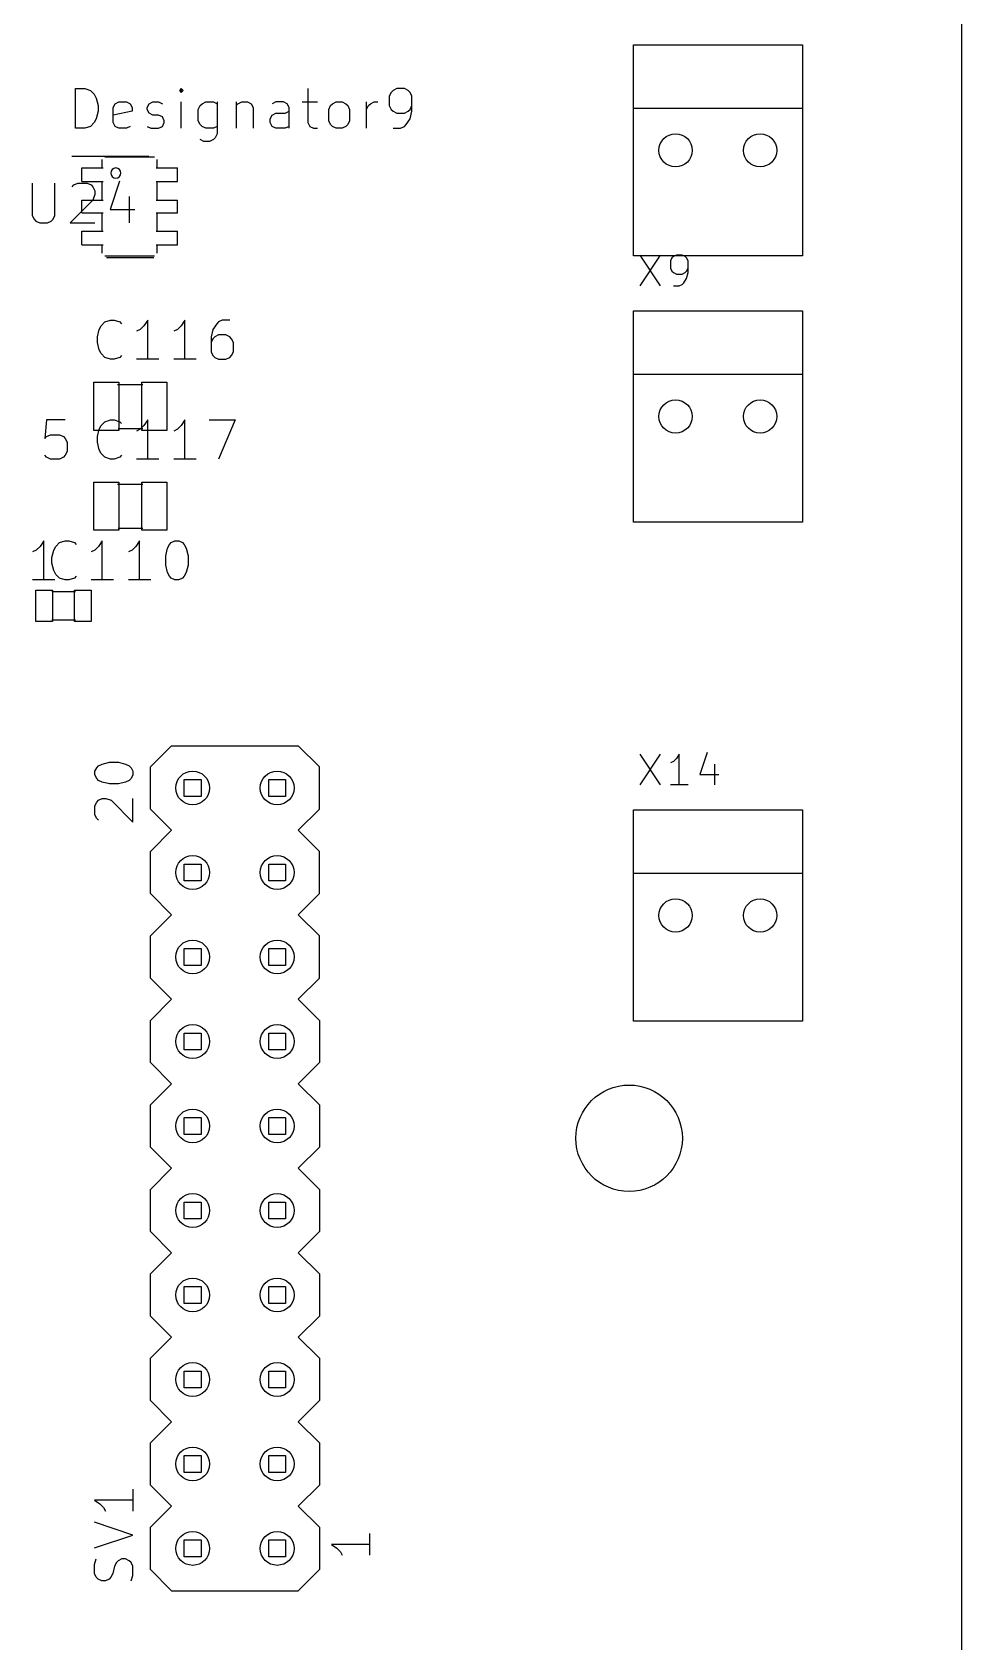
# Model space of a CAD drawing. Header units: millimetres. Extents: x 0 to 280, y 0 to 300.
# Drawn here: x 252.06 to 280, y 104.86 to 153.25 of the extents above; entities that cross this region are included whole.
import ezdxf

# ---------------------------------------------------------------- set-up
doc = ezdxf.new("R2010")
doc.units = ezdxf.units.MM
for name, color, linetype, true_color in [('Edge.Cuts', 254, 'CONTINUOUS', 0xd0d2cd), ('F.Fab', 9, 'CONTINUOUS', 0xafafaf), ('F.Silkscreen', 41, 'CONTINUOUS', 0xf2eda1)]:
    doc.layers.add(name, color=color, linetype=linetype, true_color=true_color)

msp = doc.modelspace()

# ---------------------------------------------------------------- linework, layer by layer
at = {"layer": 'Edge.Cuts', "linetype": 'CONTINUOUS'}
msp.add_line((280, 0), (280, 300), dxfattribs=at)
at = {"layer": 'Edge.Cuts'}
for centre, radius in [((271.397, 149.698), 0.5), ((273.937, 149.698), 0.5), ((271.397, 141.698), 0.5), ((273.937, 141.698), 0.5), ((256.88, 130.53), 0.508), ((259.42, 130.53), 0.508), ((256.88, 127.99), 0.508), ((259.42, 127.99), 0.508), ((271.397, 126.698), 0.5), ((273.937, 126.698), 0.5), ((256.88, 125.45), 0.508), ((259.42, 125.45), 0.508), ((256.88, 122.91), 0.508), ((259.42, 122.91), 0.508), ((270, 120), 1.599999), ((256.88, 120.37), 0.508), ((259.42, 120.37), 0.508), ((256.88, 117.83), 0.508), ((259.42, 117.83), 0.508), ((256.88, 115.29), 0.508), ((259.42, 115.29), 0.508), ((256.88, 112.75), 0.508), ((259.42, 112.75), 0.508), ((256.88, 110.21), 0.508), ((259.42, 110.21), 0.508), ((256.88, 107.67), 0.508), ((259.42, 107.67), 0.508)]:
    msp.add_circle(centre, radius, dxfattribs=at)
at = {"layer": 'F.Fab', "linetype": 'CONTINUOUS'}
for p, q in [((253.5522, 149.1684), (254.1618, 149.1684)), ((253.5522, 148.762), (253.5522, 149.1684)), ((254.1618, 149.1684), (254.1618, 149.4224)), ((254.1618, 149.1684), (254.1872, 149.1684)), ((254.238, 149.4986), (255.7366, 149.4986)), ((255.7874, 149.1684), (255.8128, 149.1684)), ((255.8128, 149.1684), (255.8128, 149.4224)), ((255.8128, 149.1684), (256.4224, 149.1684)), ((256.4224, 148.762), (256.4224, 149.1684)), ((252.055849, 148.713754), (252.055849, 147.743644)), ((252.740633, 147.743644), (252.740633, 148.713754)), ((253.254221, 148.599624), (253.311286, 148.656689)), ((253.311286, 148.656689), (253.425417, 148.713754)), ((253.425417, 148.713754), (253.710744, 148.713754)), ((253.5522, 148.762), (254.1618, 148.762)), ((253.710744, 148.713754), (253.824874, 148.656689)), ((253.824874, 148.656689), (253.88194, 148.599624)), ((253.88194, 148.599624), (253.939005, 148.485493)), ((254.1618, 148.762), (254.1872, 148.762)), ((254.1618, 148.2032), (254.1618, 148.762)), ((254.680855, 148.77082), (254.395528, 147.91484)), ((255.7874, 148.762), (255.8128, 148.762)), ((255.8128, 148.762), (256.4224, 148.762)), ((255.8128, 148.2032), (255.8128, 148.762)), ((253.88194, 148.200166), (253.197156, 147.515382)), ((253.5522, 148.2032), (254.1618, 148.2032)), ((253.5522, 147.8222), (253.5522, 148.2032)), ((253.939005, 148.371362), (253.88194, 148.200166)), ((253.939005, 148.485493), (253.939005, 148.371362)), ((254.1618, 148.2032), (254.1872, 148.2032)), ((254.966181, 148.314297), (254.966181, 147.515382)), ((255.7874, 148.2032), (255.8128, 148.2032)), ((255.8128, 148.2032), (256.4224, 148.2032)), ((256.4224, 147.8222), (256.4224, 148.2032)), ((252.055849, 147.743644), (252.112915, 147.629513)), ((252.112915, 147.629513), (252.16998, 147.572448)), ((252.626503, 147.572448), (252.683568, 147.629513)), ((252.683568, 147.629513), (252.740633, 147.743644)), ((253.5522, 147.8222), (254.1618, 147.8222)), ((254.1618, 147.8222), (254.1872, 147.8222)), ((254.1618, 147.2634), (254.1618, 147.8222)), ((254.395528, 147.91484), (255.137377, 147.91484)), ((255.7874, 147.8222), (255.8128, 147.8222)), ((255.8128, 147.8222), (256.4224, 147.8222)), ((255.8128, 147.2634), (255.8128, 147.8222)), ((252.16998, 147.572448), (252.284111, 147.515382)), ((252.284111, 147.515382), (252.512372, 147.515382)), ((252.512372, 147.515382), (252.626503, 147.572448)), ((253.197156, 147.515382), (253.939005, 147.515382)), ((253.5522, 147.2634), (254.1618, 147.2634)), ((253.5522, 146.857), (253.5522, 147.2634)), ((254.1618, 147.2634), (254.1872, 147.2634)), ((255.7874, 147.2634), (255.8128, 147.2634)), ((255.8128, 147.2634), (256.4224, 147.2634)), ((256.4224, 146.857), (256.4224, 147.2634)), ((253.5522, 146.857), (254.1618, 146.857)), ((254.1618, 146.857), (254.1872, 146.857)), ((254.1618, 146.603), (254.1618, 146.857)), ((255.7874, 146.857), (255.8128, 146.857)), ((255.8128, 146.857), (256.4224, 146.857)), ((255.8128, 146.603), (255.8128, 146.857)), ((254.238, 146.5268), (255.7366, 146.5268)), ((253.9078, 141.2761), (253.9078, 142.7262)), ((253.9078, 142.7262), (254.6579, 142.7262)), ((254.619, 142.66), (255.381, 142.66)), ((254.6579, 142.7262), (254.6579, 141.2761)), ((255.3556, 141.2761), (255.3556, 142.7262)), ((255.3556, 142.7262), (256.1057, 142.7262)), ((256.1057, 142.7262), (256.1057, 141.2761)), ((254.644, 141.34), (255.381, 141.34)), ((254.6579, 141.2761), (253.9078, 141.2761)), ((256.1057, 141.2761), (255.3556, 141.2761)), ((253.9078, 138.2761), (253.9078, 139.7262)), ((253.9078, 139.7262), (254.6579, 139.7262)), ((254.619, 139.66), (255.381, 139.66)), ((254.6579, 139.7262), (254.6579, 138.2761)), ((255.3556, 138.2761), (255.3556, 139.7262)), ((255.3556, 139.7262), (256.1057, 139.7262)), ((256.1057, 139.7262), (256.1057, 138.2761)), ((254.6579, 138.2761), (253.9078, 138.2761)), ((254.644, 138.34), (255.381, 138.34)), ((256.1057, 138.2761), (255.3556, 138.2761)), ((252.1618, 135.5301), (252.1618, 136.4801)), ((252.1618, 136.4801), (252.6619, 136.4801)), ((252.6619, 136.4801), (252.6619, 135.5301)), ((253.3302, 135.5301), (253.3302, 136.4801)), ((253.3302, 136.4801), (253.8303, 136.4801)), ((253.8303, 136.4801), (253.8303, 135.5301)), ((252.644, 136.432), (253.356, 136.432)), ((252.6619, 135.5301), (252.1618, 135.5301)), ((252.644, 135.581), (253.356, 135.581)), ((253.8303, 135.5301), (253.3302, 135.5301)), ((256.626, 130.276), (256.626, 130.784)), ((256.626, 130.784), (257.134, 130.784)), ((257.134, 130.784), (257.134, 130.276)), ((259.166, 130.276), (259.166, 130.784)), ((259.166, 130.784), (259.674, 130.784)), ((259.674, 130.784), (259.674, 130.276)), ((257.134, 130.276), (256.626, 130.276)), ((259.674, 130.276), (259.166, 130.276)), ((256.626, 127.736), (256.626, 128.244)), ((256.626, 128.244), (257.134, 128.244)), ((257.134, 128.244), (257.134, 127.736)), ((259.166, 127.736), (259.166, 128.244)), ((259.166, 128.244), (259.674, 128.244)), ((259.674, 128.244), (259.674, 127.736)), ((257.134, 127.736), (256.626, 127.736)), ((259.674, 127.736), (259.166, 127.736)), ((256.626, 125.196), (256.626, 125.704)), ((256.626, 125.704), (257.134, 125.704)), ((257.134, 125.704), (257.134, 125.196)), ((259.166, 125.196), (259.166, 125.704)), ((259.166, 125.704), (259.674, 125.704)), ((259.674, 125.704), (259.674, 125.196)), ((257.134, 125.196), (256.626, 125.196)), ((259.674, 125.196), (259.166, 125.196)), ((256.626, 122.656), (256.626, 123.164)), ((256.626, 123.164), (257.134, 123.164)), ((257.134, 123.164), (257.134, 122.656)), ((259.166, 122.656), (259.166, 123.164)), ((259.166, 123.164), (259.674, 123.164)), ((259.674, 123.164), (259.674, 122.656)), ((257.134, 122.656), (256.626, 122.656)), ((259.674, 122.656), (259.166, 122.656)), ((256.626, 120.116), (256.626, 120.624)), ((256.626, 120.624), (257.134, 120.624)), ((257.134, 120.624), (257.134, 120.116)), ((259.166, 120.116), (259.166, 120.624)), ((259.166, 120.624), (259.674, 120.624)), ((259.674, 120.624), (259.674, 120.116)), ((257.134, 120.116), (256.626, 120.116)), ((259.674, 120.116), (259.166, 120.116)), ((256.626, 117.576), (256.626, 118.084)), ((256.626, 118.084), (257.134, 118.084)), ((257.134, 118.084), (257.134, 117.576)), ((259.166, 117.576), (259.166, 118.084)), ((259.166, 118.084), (259.674, 118.084)), ((259.674, 118.084), (259.674, 117.576)), ((257.134, 117.576), (256.626, 117.576)), ((259.674, 117.576), (259.166, 117.576)), ((256.626, 115.036), (256.626, 115.544)), ((256.626, 115.544), (257.134, 115.544)), ((257.134, 115.544), (257.134, 115.036)), ((259.166, 115.036), (259.166, 115.544)), ((259.166, 115.544), (259.674, 115.544)), ((259.674, 115.544), (259.674, 115.036)), ((257.134, 115.036), (256.626, 115.036)), ((259.674, 115.036), (259.166, 115.036)), ((256.626, 112.496), (256.626, 113.004)), ((256.626, 113.004), (257.134, 113.004)), ((257.134, 113.004), (257.134, 112.496)), ((259.166, 112.496), (259.166, 113.004)), ((259.166, 113.004), (259.674, 113.004)), ((259.674, 113.004), (259.674, 112.496)), ((257.134, 112.496), (256.626, 112.496)), ((259.674, 112.496), (259.166, 112.496)), ((256.626, 109.956), (256.626, 110.464)), ((256.626, 110.464), (257.134, 110.464)), ((257.134, 110.464), (257.134, 109.956)), ((259.166, 109.956), (259.166, 110.464)), ((259.166, 110.464), (259.674, 110.464)), ((259.674, 110.464), (259.674, 109.956)), ((257.134, 109.956), (256.626, 109.956)), ((259.674, 109.956), (259.166, 109.956)), ((256.626, 107.416), (256.626, 107.924)), ((256.626, 107.924), (257.134, 107.924)), ((257.134, 107.924), (257.134, 107.416)), ((259.166, 107.416), (259.166, 107.924)), ((259.166, 107.924), (259.674, 107.924)), ((259.674, 107.924), (259.674, 107.416)), ((257.134, 107.416), (256.626, 107.416)), ((259.674, 107.416), (259.166, 107.416))]:
    msp.add_line(p, q, dxfattribs=at)
at = {"layer": 'F.Fab'}
for centre, radius in [((271.397, 149.698), 0.5), ((273.937, 149.698), 0.5), ((271.397, 141.698), 0.5), ((273.937, 141.698), 0.5), ((256.88, 130.53), 0.508), ((259.42, 130.53), 0.508), ((256.88, 127.99), 0.508), ((259.42, 127.99), 0.508), ((271.397, 126.698), 0.5), ((273.937, 126.698), 0.5), ((256.88, 125.45), 0.508), ((259.42, 125.45), 0.508), ((256.88, 122.91), 0.508), ((259.42, 122.91), 0.508), ((270, 120), 1.599999), ((256.88, 120.37), 0.508), ((259.42, 120.37), 0.508), ((256.88, 117.83), 0.508), ((259.42, 117.83), 0.508), ((256.88, 115.29), 0.508), ((259.42, 115.29), 0.508), ((256.88, 112.75), 0.508), ((259.42, 112.75), 0.508), ((256.88, 110.21), 0.508), ((259.42, 110.21), 0.508), ((256.88, 107.67), 0.508), ((259.42, 107.67), 0.508)]:
    msp.add_circle(centre, radius, dxfattribs=at)
for start, end in [(0, 180), (-180, 0)]:
    msp.add_arc((254.5682, 149.016), 0.1524, start, end, dxfattribs=at)
at = {"layer": 'F.Silkscreen', "linetype": 'CONTINUOUS'}
for p, q in [((270.127, 152.873), (275.207, 152.873)), ((270.127, 150.968), (270.127, 152.873)), ((275.207, 152.873), (275.207, 150.968)), ((253.353169, 150.359861), (253.353169, 151.553661)), ((253.353169, 151.553661), (253.637407, 151.553661)), ((253.637407, 151.553661), (253.80795, 151.496813)), ((253.80795, 151.496813), (253.921645, 151.383118)), ((256.536636, 151.553661), (256.479788, 151.496813)), ((256.479788, 151.496813), (256.536636, 151.439966)), ((256.593483, 151.496813), (256.536636, 151.553661)), ((256.536636, 151.553661), (256.536636, 151.439966)), ((256.536636, 151.439966), (256.593483, 151.496813)), ((260.345427, 151.553661), (260.345427, 150.530404)), ((262.903569, 151.496813), (262.846722, 151.439966)), ((263.017264, 151.553661), (262.903569, 151.496813)), ((263.244655, 151.553661), (263.017264, 151.553661)), ((263.35835, 151.496813), (263.244655, 151.553661)), ((263.415198, 151.439966), (263.35835, 151.496813)), ((253.921645, 151.383118), (253.978492, 151.269423)), ((253.978492, 151.269423), (254.03534, 151.042032)), ((254.03534, 151.042032), (254.03534, 150.871489)), ((254.490121, 150.985185), (254.546969, 151.09888)), ((254.490121, 150.530404), (254.490121, 150.985185)), ((254.546969, 151.09888), (254.660664, 151.155728)), ((254.660664, 151.155728), (254.888054, 151.155728)), ((254.888054, 151.155728), (255.00175, 151.09888)), ((255.00175, 151.09888), (255.058597, 150.985185)), ((255.058597, 150.985185), (255.058597, 150.871489)), ((255.513378, 150.985185), (255.570226, 151.09888)), ((255.513378, 150.928337), (255.513378, 150.985185)), ((255.570226, 151.09888), (255.683921, 151.155728)), ((255.683921, 151.155728), (255.854464, 151.155728)), ((255.854464, 151.155728), (255.968159, 151.09888)), ((256.536636, 150.359861), (256.536636, 151.155728)), ((257.048264, 150.928337), (257.105112, 151.042032)), ((257.105112, 151.042032), (257.161959, 151.09888)), ((257.161959, 151.09888), (257.275654, 151.155728)), ((257.275654, 151.155728), (257.503045, 151.155728)), ((257.503045, 151.155728), (257.61674, 151.09888)), ((257.61674, 151.155728), (257.61674, 150.189318)), ((258.185217, 151.155728), (258.185217, 150.359861)), ((258.185217, 151.042032), (258.242064, 151.09888)), ((258.242064, 151.09888), (258.355759, 151.155728)), ((258.355759, 151.155728), (258.526302, 151.155728)), ((258.526302, 151.155728), (258.639998, 151.09888)), ((258.639998, 151.09888), (258.696845, 150.985185)), ((258.696845, 150.985185), (258.696845, 150.359861)), ((259.379017, 151.155728), (259.265322, 151.09888)), ((259.606407, 151.155728), (259.379017, 151.155728)), ((259.720103, 151.09888), (259.606407, 151.155728)), ((259.77695, 150.985185), (259.720103, 151.09888)), ((259.77695, 150.359861), (259.77695, 150.985185)), ((260.174884, 151.155728), (260.629665, 151.155728)), ((260.97075, 150.928337), (261.027598, 151.042032)), ((261.027598, 151.042032), (261.084445, 151.09888)), ((261.084445, 151.09888), (261.19814, 151.155728)), ((261.19814, 151.155728), (261.368683, 151.155728)), ((261.368683, 151.155728), (261.482379, 151.09888)), ((261.482379, 151.09888), (261.539226, 151.042032)), ((261.539226, 151.042032), (261.596074, 150.928337)), ((262.107703, 150.359861), (262.107703, 151.155728)), ((262.107703, 150.928337), (262.16455, 151.042032)), ((262.16455, 151.042032), (262.221398, 151.09888)), ((262.221398, 151.09888), (262.335093, 151.155728)), ((262.335093, 151.155728), (262.448788, 151.155728)), ((262.846722, 151.439966), (262.789874, 151.32627)), ((262.789874, 151.32627), (262.789874, 151.042032)), ((262.789874, 151.042032), (262.846722, 150.928337)), ((263.472045, 151.32627), (263.415198, 151.439966)), ((263.415198, 150.928337), (263.472045, 151.042032)), ((263.472045, 150.871489), (263.472045, 151.32627)), ((270.127, 150.968), (275.207, 150.968)), ((270.127, 146.523), (270.127, 150.968)), ((275.207, 150.968), (275.207, 146.523)), ((253.921645, 150.530404), (253.80795, 150.416709)), ((253.978492, 150.644099), (253.921645, 150.530404)), ((254.03534, 150.871489), (253.978492, 150.644099)), ((255.058597, 150.871489), (254.490121, 150.757794)), ((254.546969, 150.416709), (254.490121, 150.530404)), ((255.570226, 150.814642), (255.513378, 150.928337)), ((255.683921, 150.757794), (255.570226, 150.814642)), ((255.854464, 150.757794), (255.683921, 150.757794)), ((255.968159, 150.700947), (255.854464, 150.757794)), ((256.025007, 150.587251), (255.968159, 150.700947)), ((255.968159, 150.416709), (256.025007, 150.530404)), ((256.025007, 150.530404), (256.025007, 150.587251)), ((257.048264, 150.587251), (257.048264, 150.928337)), ((257.105112, 150.473556), (257.048264, 150.587251)), ((259.208474, 150.644099), (259.265322, 150.757794)), ((259.208474, 150.530404), (259.208474, 150.644099)), ((259.265322, 150.416709), (259.208474, 150.530404)), ((259.265322, 150.757794), (259.379017, 150.814642)), ((259.379017, 150.814642), (259.663255, 150.814642)), ((259.663255, 150.814642), (259.77695, 150.871489)), ((260.345427, 150.530404), (260.402274, 150.416709)), ((260.97075, 150.587251), (260.97075, 150.928337)), ((261.027598, 150.473556), (260.97075, 150.587251)), ((261.596074, 150.587251), (261.539226, 150.473556)), ((261.596074, 150.928337), (261.596074, 150.587251)), ((262.846722, 150.928337), (262.903569, 150.871489)), ((262.903569, 150.871489), (263.017264, 150.814642)), ((263.017264, 150.814642), (263.244655, 150.814642)), ((263.244655, 150.814642), (263.35835, 150.871489)), ((263.301503, 150.473556), (263.415198, 150.644099)), ((263.35835, 150.871489), (263.415198, 150.928337)), ((263.415198, 150.644099), (263.472045, 150.871489)), ((253.637407, 150.359861), (253.353169, 150.359861)), ((253.80795, 150.416709), (253.637407, 150.359861)), ((254.660664, 150.359861), (254.546969, 150.416709)), ((254.888054, 150.359861), (254.660664, 150.359861)), ((255.00175, 150.416709), (254.888054, 150.359861)), ((255.513378, 150.416709), (255.627073, 150.359861)), ((255.627073, 150.359861), (255.854464, 150.359861)), ((255.854464, 150.359861), (255.968159, 150.416709)), ((257.161959, 150.416709), (257.105112, 150.473556)), ((257.218807, 149.961928), (257.105112, 150.018775)), ((257.275654, 150.359861), (257.161959, 150.416709)), ((257.503045, 150.359861), (257.275654, 150.359861)), ((257.503045, 150.018775), (257.38935, 149.961928)), ((257.61674, 150.416709), (257.503045, 150.359861)), ((257.559893, 150.075623), (257.503045, 150.018775)), ((257.61674, 150.189318), (257.559893, 150.075623)), ((259.379017, 150.359861), (259.265322, 150.416709)), ((259.663255, 150.359861), (259.379017, 150.359861)), ((259.77695, 150.416709), (259.663255, 150.359861)), ((260.402274, 150.416709), (260.515969, 150.359861)), ((260.515969, 150.359861), (260.629665, 150.359861)), ((261.084445, 150.416709), (261.027598, 150.473556)), ((261.19814, 150.359861), (261.084445, 150.416709)), ((261.368683, 150.359861), (261.19814, 150.359861)), ((261.482379, 150.416709), (261.368683, 150.359861)), ((261.539226, 150.473556), (261.482379, 150.416709)), ((262.903569, 150.359861), (263.13096, 150.359861)), ((263.13096, 150.359861), (263.244655, 150.416709)), ((263.244655, 150.416709), (263.301503, 150.473556)), ((253.2474, 149.524), (255.5588, 149.524)), ((257.38935, 149.961928), (257.218807, 149.961928)), ((254.2888, 146.476), (255.7112, 146.476)), ((275.207, 146.523), (270.127, 146.523)), ((270.319237, 146.550463), (270.93561, 145.625903)), ((270.93561, 146.550463), (270.319237, 145.625903)), ((271.287823, 146.46241), (271.243796, 146.374356)), ((271.243796, 146.374356), (271.243796, 146.154223)), ((271.243796, 146.154223), (271.287823, 146.06617)), ((271.33185, 146.506436), (271.287823, 146.46241)), ((271.419903, 146.550463), (271.33185, 146.506436)), ((271.59601, 146.550463), (271.419903, 146.550463)), ((271.684063, 146.506436), (271.59601, 146.550463)), ((271.72809, 146.46241), (271.684063, 146.506436)), ((271.772116, 146.374356), (271.72809, 146.46241)), ((271.72809, 146.06617), (271.772116, 146.154223)), ((271.772116, 146.022143), (271.772116, 146.374356)), ((271.287823, 146.06617), (271.33185, 146.022143)), ((271.33185, 146.022143), (271.419903, 145.978116)), ((271.419903, 145.978116), (271.59601, 145.978116)), ((271.507956, 145.625903), (271.59601, 145.66993)), ((271.59601, 145.978116), (271.684063, 146.022143)), ((271.59601, 145.66993), (271.640036, 145.713956)), ((271.640036, 145.713956), (271.72809, 145.846036)), ((271.684063, 146.022143), (271.72809, 146.06617)), ((271.72809, 145.846036), (271.772116, 146.022143)), ((271.33185, 145.625903), (271.507956, 145.625903)), ((270.127, 144.873), (275.207, 144.873)), ((270.127, 142.968), (270.127, 144.873)), ((275.207, 144.873), (275.207, 142.968)), ((254.015594, 144.091146), (254.071619, 144.315247)), ((254.071619, 144.315247), (254.127644, 144.427297)), ((254.127644, 144.427297), (254.239695, 144.539347)), ((254.239695, 144.539347), (254.40777, 144.595372)), ((254.40777, 144.595372), (254.51982, 144.595372)), ((254.51982, 144.595372), (254.687896, 144.539347)), ((254.687896, 144.539347), (254.743921, 144.483322)), ((255.304172, 144.315247), (255.192122, 144.259222)), ((255.416223, 144.427297), (255.304172, 144.315247)), ((255.528273, 144.595372), (255.416223, 144.427297)), ((255.528273, 143.418844), (255.528273, 144.595372)), ((256.424675, 144.315247), (256.312625, 144.259222)), ((256.536726, 144.427297), (256.424675, 144.315247)), ((256.648776, 144.595372), (256.536726, 144.427297)), ((256.648776, 143.418844), (256.648776, 144.595372)), ((257.489153, 144.315247), (257.433128, 144.091146)), ((257.601204, 144.483322), (257.489153, 144.315247)), ((257.657229, 144.539347), (257.601204, 144.483322)), ((257.769279, 144.595372), (257.657229, 144.539347)), ((257.99338, 144.595372), (257.769279, 144.595372)), ((254.015594, 143.923071), (254.015594, 144.091146)), ((254.071619, 143.69897), (254.015594, 143.923071)), ((257.433128, 144.091146), (257.433128, 143.642945)), ((257.489153, 144.035121), (257.433128, 143.923071)), ((257.545178, 144.091146), (257.489153, 144.035121)), ((257.657229, 144.147171), (257.545178, 144.091146)), ((257.881329, 144.147171), (257.657229, 144.147171)), ((257.99338, 144.091146), (257.881329, 144.147171)), ((258.049405, 144.035121), (257.99338, 144.091146)), ((258.10543, 143.923071), (258.049405, 144.035121)), ((258.10543, 143.642945), (258.10543, 143.923071)), ((254.127644, 143.58692), (254.071619, 143.69897)), ((254.239695, 143.47487), (254.127644, 143.58692)), ((254.40777, 143.418844), (254.239695, 143.47487)), ((254.51982, 143.418844), (254.40777, 143.418844)), ((254.687896, 143.47487), (254.51982, 143.418844)), ((254.743921, 143.530895), (254.687896, 143.47487)), ((255.864424, 143.418844), (255.192122, 143.418844)), ((256.984927, 143.418844), (256.312625, 143.418844)), ((257.433128, 143.642945), (257.489153, 143.530895)), ((257.489153, 143.530895), (257.545178, 143.47487)), ((257.545178, 143.47487), (257.657229, 143.418844)), ((257.657229, 143.418844), (257.881329, 143.418844)), ((257.881329, 143.418844), (257.99338, 143.47487)), ((257.99338, 143.47487), (258.049405, 143.530895)), ((258.049405, 143.530895), (258.10543, 143.642945)), ((270.127, 142.968), (275.207, 142.968)), ((270.127, 138.523), (270.127, 142.968)), ((275.207, 142.968), (275.207, 138.523)), ((252.489153, 141.595372), (252.433128, 141.035121)), ((253.049405, 141.595372), (252.489153, 141.595372)), ((254.015594, 141.091146), (254.071619, 141.315247)), ((254.071619, 141.315247), (254.127644, 141.427297)), ((254.127644, 141.427297), (254.239695, 141.539347)), ((254.239695, 141.539347), (254.40777, 141.595372)), ((254.40777, 141.595372), (254.51982, 141.595372)), ((254.51982, 141.595372), (254.687896, 141.539347)), ((254.687896, 141.539347), (254.743921, 141.483322)), ((255.304172, 141.315247), (255.192122, 141.259222)), ((255.416223, 141.427297), (255.304172, 141.315247)), ((255.528273, 141.595372), (255.416223, 141.427297)), ((255.528273, 140.418844), (255.528273, 141.595372)), ((256.424675, 141.315247), (256.312625, 141.259222)), ((256.536726, 141.427297), (256.424675, 141.315247)), ((256.648776, 141.595372), (256.536726, 141.427297)), ((256.648776, 140.418844), (256.648776, 141.595372)), ((257.377103, 141.595372), (258.161455, 141.595372)), ((258.161455, 141.595372), (257.657229, 140.418844)), ((252.433128, 141.035121), (252.489153, 141.091146)), ((252.489153, 141.091146), (252.601204, 141.147171)), ((252.601204, 141.147171), (252.881329, 141.147171)), ((252.881329, 141.147171), (252.99338, 141.091146)), ((252.99338, 141.091146), (253.049405, 141.035121)), ((253.049405, 141.035121), (253.10543, 140.923071)), ((253.10543, 140.923071), (253.10543, 140.642945)), ((254.015594, 140.923071), (254.015594, 141.091146)), ((254.071619, 140.69897), (254.015594, 140.923071)), ((252.489153, 140.47487), (252.433128, 140.530895)), ((252.601204, 140.418844), (252.489153, 140.47487)), ((252.881329, 140.418844), (252.601204, 140.418844)), ((252.99338, 140.47487), (252.881329, 140.418844)), ((253.049405, 140.530895), (252.99338, 140.47487)), ((253.10543, 140.642945), (253.049405, 140.530895)), ((254.127644, 140.58692), (254.071619, 140.69897)), ((254.239695, 140.47487), (254.127644, 140.58692)), ((254.40777, 140.418844), (254.239695, 140.47487)), ((254.51982, 140.418844), (254.40777, 140.418844)), ((254.687896, 140.47487), (254.51982, 140.418844)), ((254.743921, 140.530895), (254.687896, 140.47487)), ((255.864424, 140.418844), (255.192122, 140.418844)), ((256.984927, 140.418844), (256.312625, 140.418844)), ((275.207, 138.523), (270.127, 138.523)), ((252.404279, 137.960372), (252.292229, 137.792297)), ((252.404279, 136.783844), (252.404279, 137.960372)), ((252.762644, 137.792297), (252.874695, 137.904347)), ((252.874695, 137.904347), (253.04277, 137.960372)), ((253.04277, 137.960372), (253.15482, 137.960372)), ((253.15482, 137.960372), (253.322896, 137.904347)), ((253.322896, 137.904347), (253.378921, 137.848322)), ((254.163273, 137.960372), (254.051223, 137.792297)), ((254.163273, 136.783844), (254.163273, 137.960372)), ((255.283776, 137.960372), (255.171726, 137.792297)), ((255.283776, 136.783844), (255.283776, 137.960372)), ((256.180178, 137.848322), (256.236204, 137.904347)), ((256.236204, 137.904347), (256.348254, 137.960372)), ((256.348254, 137.960372), (256.460304, 137.960372)), ((256.460304, 137.960372), (256.572354, 137.904347)), ((256.572354, 137.904347), (256.62838, 137.848322)), ((252.180178, 137.680247), (252.068128, 137.624222)), ((252.292229, 137.792297), (252.180178, 137.680247)), ((252.650594, 137.456146), (252.706619, 137.680247)), ((252.650594, 137.288071), (252.650594, 137.456146)), ((252.706619, 137.680247), (252.762644, 137.792297)), ((253.939172, 137.680247), (253.827122, 137.624222)), ((254.051223, 137.792297), (253.939172, 137.680247)), ((255.059675, 137.680247), (254.947625, 137.624222)), ((255.171726, 137.792297), (255.059675, 137.680247)), ((256.068128, 137.512171), (256.124153, 137.736272)), ((256.068128, 137.232046), (256.068128, 137.512171)), ((256.124153, 137.736272), (256.180178, 137.848322)), ((256.62838, 137.848322), (256.684405, 137.736272)), ((256.684405, 137.736272), (256.74043, 137.512171)), ((256.74043, 137.512171), (256.74043, 137.232046)), ((252.706619, 137.06397), (252.650594, 137.288071)), ((252.762644, 136.95192), (252.706619, 137.06397)), ((252.874695, 136.83987), (252.762644, 136.95192)), ((256.124153, 137.007945), (256.068128, 137.232046)), ((256.180178, 136.895895), (256.124153, 137.007945)), ((256.684405, 137.007945), (256.62838, 136.895895)), ((256.74043, 137.232046), (256.684405, 137.007945)), ((252.74043, 136.783844), (252.068128, 136.783844)), ((253.04277, 136.783844), (252.874695, 136.83987)), ((253.15482, 136.783844), (253.04277, 136.783844)), ((253.322896, 136.83987), (253.15482, 136.783844)), ((253.378921, 136.895895), (253.322896, 136.83987)), ((254.499424, 136.783844), (253.827122, 136.783844)), ((255.619927, 136.783844), (254.947625, 136.783844)), ((256.236204, 136.83987), (256.180178, 136.895895)), ((256.348254, 136.783844), (256.236204, 136.83987)), ((256.460304, 136.783844), (256.348254, 136.783844)), ((256.572354, 136.83987), (256.460304, 136.783844)), ((256.62838, 136.895895), (256.572354, 136.83987)), ((255.61, 131.165), (256.245, 131.8)), ((256.245, 131.8), (260.055, 131.8)), ((260.055, 131.8), (260.69, 131.165)), ((253.939514, 131.030837), (253.993943, 131.139694)), ((253.993943, 131.139694), (254.048371, 131.194123)), ((254.048371, 131.194123), (254.157228, 131.248551)), ((254.157228, 131.248551), (254.374943, 131.30298)), ((254.374943, 131.30298), (254.647086, 131.30298)), ((254.647086, 131.30298), (254.8648, 131.248551)), ((254.8648, 131.248551), (254.973657, 131.194123)), ((254.973657, 131.194123), (255.028086, 131.139694)), ((255.028086, 131.139694), (255.082514, 131.030837)), ((255.61, 129.895), (255.61, 131.165)), ((260.69, 129.895), (260.69, 131.165)), ((270.319237, 131.550463), (270.93561, 130.625903)), ((270.93561, 131.550463), (270.319237, 130.625903)), ((271.33185, 131.33033), (271.243796, 131.286303)), ((271.419903, 131.418383), (271.33185, 131.33033)), ((271.507956, 131.550463), (271.419903, 131.418383)), ((271.507956, 130.625903), (271.507956, 131.550463)), ((272.344463, 131.59449), (272.124329, 130.93409)), ((272.564596, 131.242276), (272.564596, 130.625903)), ((253.939514, 130.92198), (253.939514, 131.030837)), ((253.993943, 130.813123), (253.939514, 130.92198)), ((254.048371, 130.758694), (253.993943, 130.813123)), ((254.157228, 130.704265), (254.048371, 130.758694)), ((254.374943, 130.649837), (254.157228, 130.704265)), ((254.647086, 130.649837), (254.374943, 130.649837)), ((254.8648, 130.704265), (254.647086, 130.649837)), ((254.973657, 130.758694), (254.8648, 130.704265)), ((255.028086, 130.813123), (254.973657, 130.758694)), ((255.082514, 130.92198), (255.028086, 130.813123)), ((255.082514, 131.030837), (255.082514, 130.92198)), ((272.124329, 130.93409), (272.696676, 130.93409)), ((253.993943, 130.105552), (254.048371, 130.15998)), ((254.048371, 130.15998), (254.157228, 130.214409)), ((254.157228, 130.214409), (254.266086, 130.214409)), ((254.266086, 130.214409), (254.429371, 130.15998)), ((254.429371, 130.15998), (255.082514, 129.506837)), ((255.082514, 129.506837), (255.082514, 130.214409)), ((271.772116, 130.625903), (271.243796, 130.625903)), ((253.939514, 129.996694), (253.993943, 130.105552)), ((253.939514, 129.724552), (253.939514, 129.996694)), ((253.993943, 129.615694), (253.939514, 129.724552)), ((256.245, 129.26), (255.61, 129.895)), ((260.055, 129.26), (260.69, 129.895)), ((270.127, 129.873), (275.207, 129.873)), ((270.127, 127.968), (270.127, 129.873)), ((275.207, 129.873), (275.207, 127.968)), ((254.048371, 129.561266), (253.993943, 129.615694)), ((256.245, 129.26), (255.61, 128.625)), ((260.055, 129.26), (260.69, 128.625)), ((255.61, 127.355), (255.61, 128.625)), ((260.69, 127.355), (260.69, 128.625)), ((270.127, 127.968), (275.207, 127.968)), ((270.127, 123.523), (270.127, 127.968)), ((275.207, 127.968), (275.207, 123.523)), ((256.245, 126.72), (255.61, 127.355)), ((260.055, 126.72), (260.69, 127.355)), ((256.245, 126.72), (255.61, 126.085)), ((260.055, 126.72), (260.69, 126.085)), ((255.61, 124.815), (255.61, 126.085)), ((260.69, 124.815), (260.69, 126.085)), ((256.245, 124.18), (255.61, 124.815)), ((260.69, 124.815), (260.055, 124.18)), ((255.61, 123.545), (256.245, 124.18)), ((260.055, 124.18), (260.69, 123.545)), ((255.61, 122.275), (255.61, 123.545)), ((260.69, 123.545), (260.69, 122.275)), ((275.207, 123.523), (270.127, 123.523)), ((255.61, 122.275), (256.245, 121.64)), ((260.055, 121.64), (260.69, 122.275)), ((255.61, 121.005), (256.245, 121.64)), ((260.055, 121.64), (260.69, 121.005)), ((255.61, 119.735), (255.61, 121.005)), ((260.69, 121.005), (260.69, 119.735)), ((256.245, 119.1), (255.61, 119.735)), ((260.69, 119.735), (260.055, 119.1)), ((255.61, 118.465), (256.245, 119.1)), ((260.055, 119.1), (260.69, 118.465)), ((255.61, 117.195), (255.61, 118.465)), ((260.69, 118.465), (260.69, 117.195)), ((256.245, 116.56), (255.61, 117.195)), ((260.69, 117.195), (260.055, 116.56)), ((255.61, 115.925), (256.245, 116.56)), ((260.055, 116.56), (260.69, 115.925)), ((255.61, 114.655), (255.61, 115.925)), ((260.69, 115.925), (260.69, 114.655)), ((255.61, 114.655), (256.245, 114.02)), ((260.055, 114.02), (260.69, 114.655)), ((255.61, 113.385), (256.245, 114.02)), ((260.055, 114.02), (260.69, 113.385)), ((255.61, 112.115), (255.61, 113.385)), ((260.69, 113.385), (260.69, 112.115)), ((256.245, 111.48), (255.61, 112.115)), ((260.69, 112.115), (260.055, 111.48)), ((255.61, 110.845), (256.245, 111.48)), ((260.055, 111.48), (260.69, 110.845)), ((255.61, 109.575), (255.61, 110.845)), ((260.69, 110.845), (260.69, 109.575)), ((255.08162, 109.446997), (255.08162, 108.786597)), ((256.245, 108.94), (255.61, 109.575)), ((260.69, 109.575), (260.055, 108.94)), ((255.08162, 109.116797), (253.92592, 109.116797)), ((253.92592, 109.116797), (254.09102, 109.00673)), ((254.09102, 109.00673), (254.201087, 108.896664)), ((254.201087, 108.896664), (254.25612, 108.786597)), ((255.61, 108.305), (256.245, 108.94)), ((260.055, 108.94), (260.69, 108.305)), ((255.08162, 108.071164), (253.92592, 108.456397)), ((253.92592, 107.68593), (255.08162, 108.071164)), ((255.61, 107.035), (255.61, 108.305)), ((260.69, 108.305), (260.69, 107.035)), ((262.194514, 108.116409), (262.194514, 107.463266)), ((262.194514, 107.789837), (261.051514, 107.789837)), ((261.051514, 107.789837), (261.2148, 107.68098)), ((261.2148, 107.68098), (261.323657, 107.572123)), ((261.323657, 107.572123), (261.378086, 107.463266)), ((253.92592, 107.19063), (253.980953, 107.35573)), ((253.92592, 106.915463), (253.92592, 107.19063)), ((254.531287, 107.135597), (254.476253, 106.915463)), ((254.58632, 107.245663), (254.531287, 107.135597)), ((254.641353, 107.300697), (254.58632, 107.245663)), ((254.75142, 107.35573), (254.641353, 107.300697)), ((254.861487, 107.35573), (254.75142, 107.35573)), ((254.971553, 107.300697), (254.861487, 107.35573)), ((255.026587, 107.245663), (254.971553, 107.300697)), ((255.08162, 107.135597), (255.026587, 107.245663)), ((255.08162, 106.86043), (255.08162, 107.135597)), ((255.61, 107.035), (256.245, 106.4)), ((260.055, 106.4), (260.69, 107.035)), ((253.980953, 106.805397), (253.92592, 106.915463)), ((254.035987, 106.750363), (253.980953, 106.805397)), ((254.146053, 106.69533), (254.035987, 106.750363)), ((254.25612, 106.69533), (254.146053, 106.69533)), ((254.366187, 106.750363), (254.25612, 106.69533)), ((254.42122, 106.805397), (254.366187, 106.750363)), ((254.476253, 106.915463), (254.42122, 106.805397)), ((255.026587, 106.69533), (255.08162, 106.86043)), ((256.245, 106.4), (260.055, 106.4))]:
    msp.add_line(p, q, dxfattribs=at)
at = {"layer": 'F.Silkscreen'}
for centre, radius in [((271.397, 149.698), 0.5), ((273.937, 149.698), 0.5), ((271.397, 141.698), 0.5), ((273.937, 141.698), 0.5), ((256.88, 130.53), 0.508), ((259.42, 130.53), 0.508), ((256.88, 127.99), 0.508), ((259.42, 127.99), 0.508), ((271.397, 126.698), 0.5), ((273.937, 126.698), 0.5), ((256.88, 125.45), 0.508), ((259.42, 125.45), 0.508), ((256.88, 122.91), 0.508), ((259.42, 122.91), 0.508), ((270, 120), 1.599999), ((256.88, 120.37), 0.508), ((259.42, 120.37), 0.508), ((256.88, 117.83), 0.508), ((259.42, 117.83), 0.508), ((256.88, 115.29), 0.508), ((259.42, 115.29), 0.508), ((256.88, 112.75), 0.508), ((259.42, 112.75), 0.508), ((256.88, 110.21), 0.508), ((259.42, 110.21), 0.508), ((256.88, 107.67), 0.508), ((259.42, 107.67), 0.508)]:
    msp.add_circle(centre, radius, dxfattribs=at)

doc.saveas('drawing.dxf')
